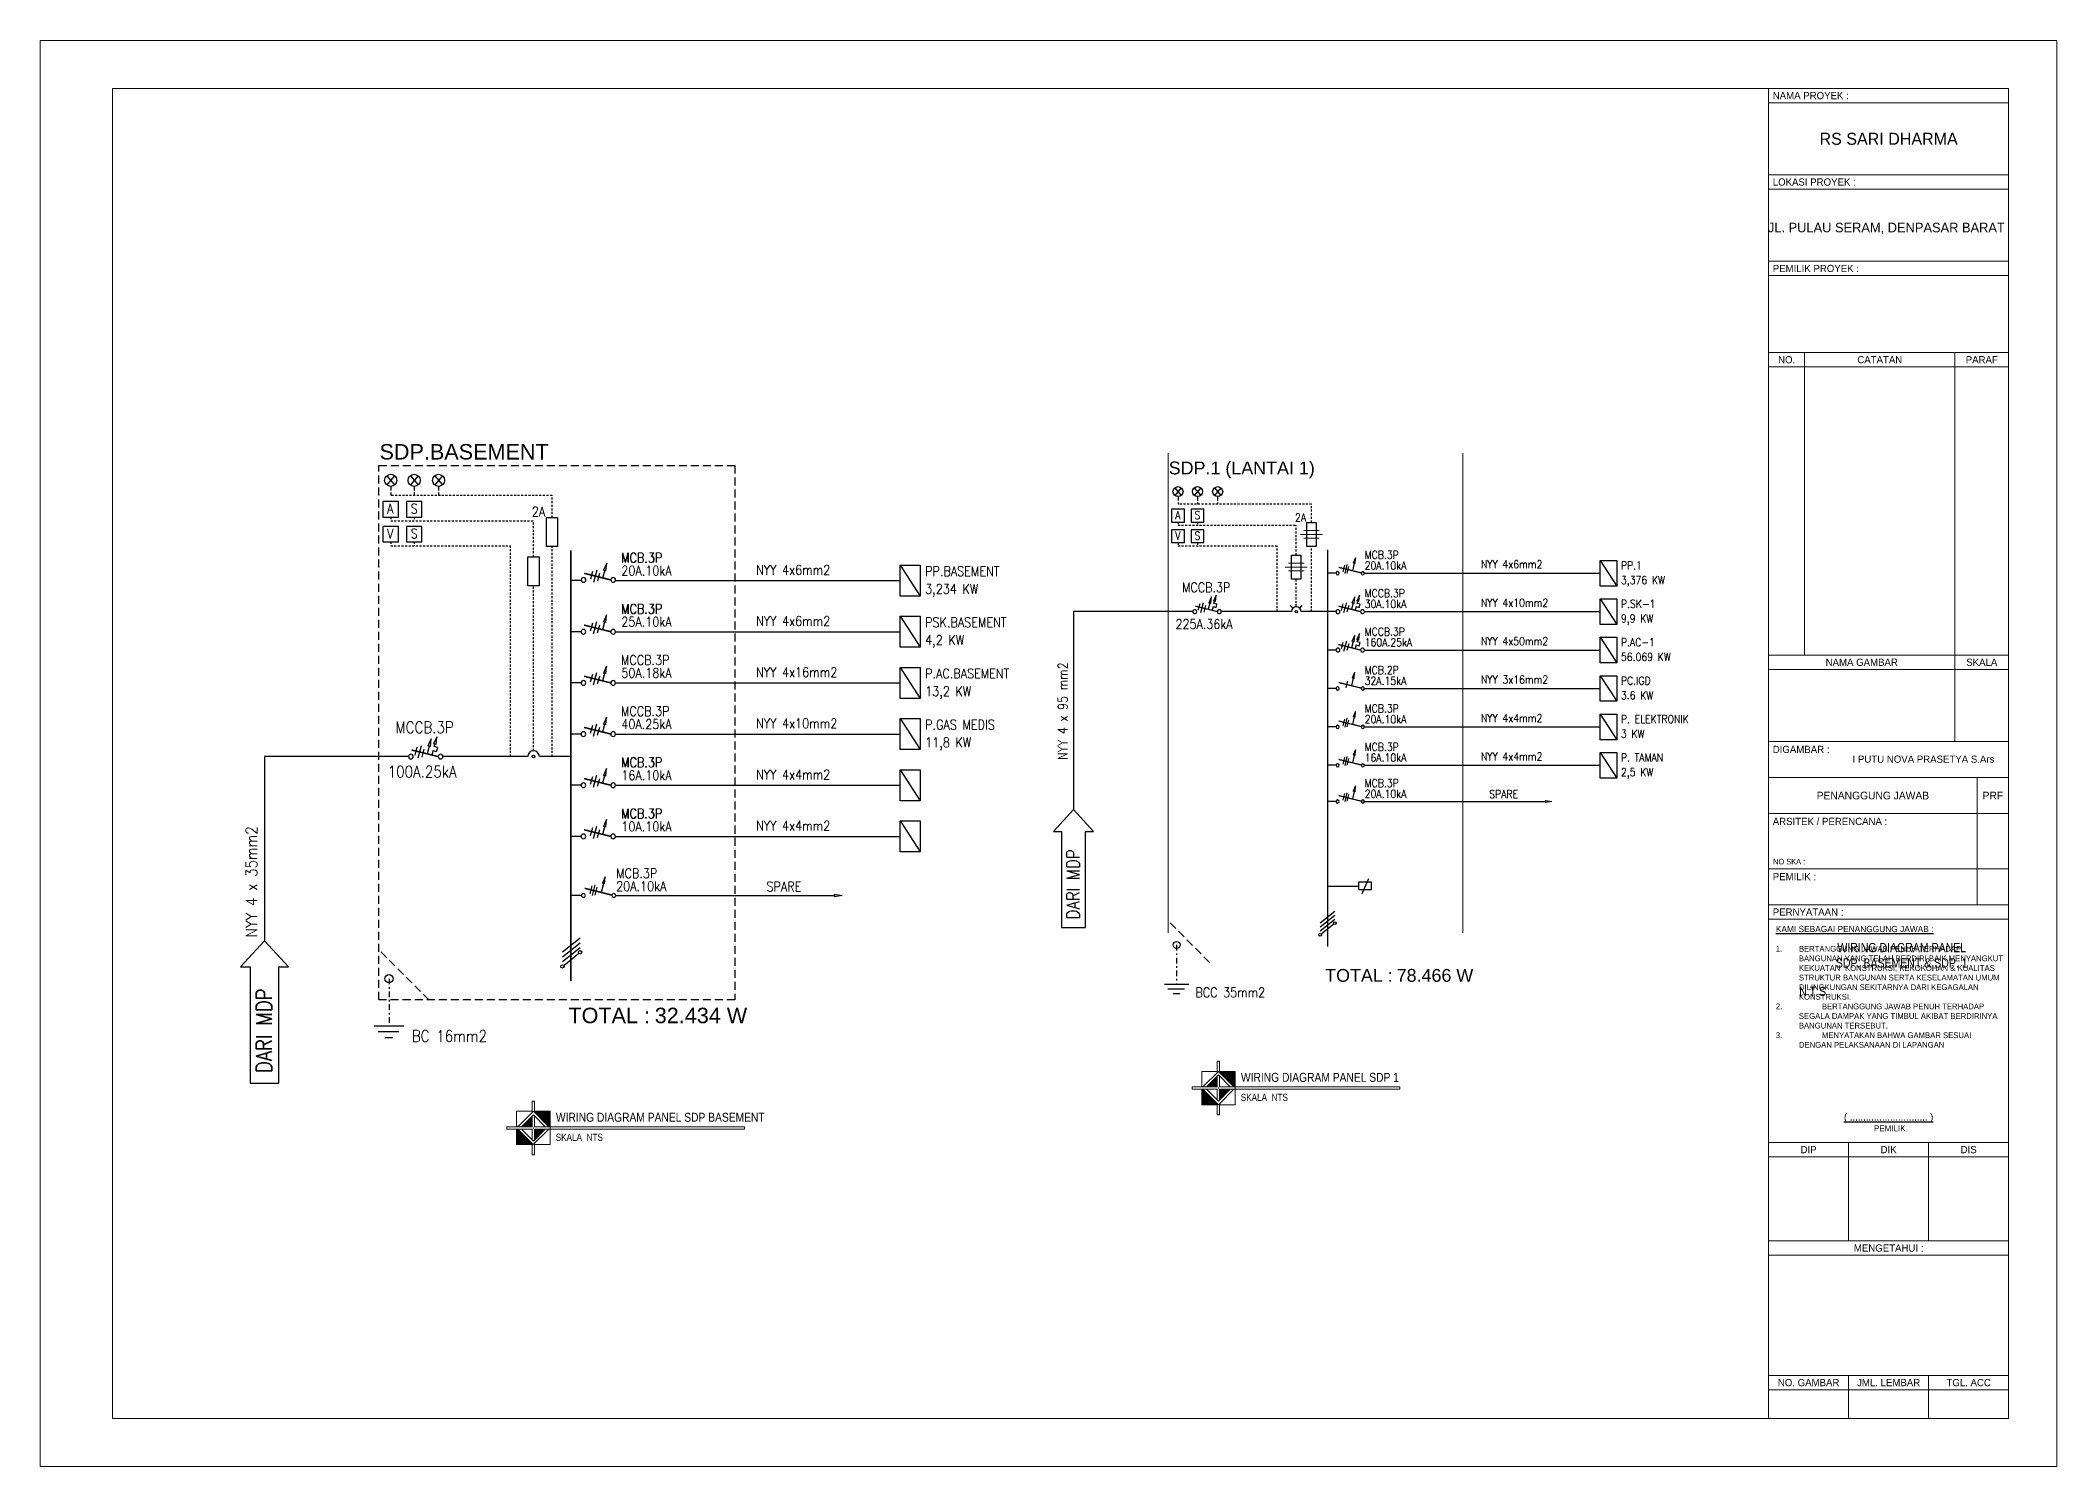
# Model space of a CAD drawing. Header units: inches. Extents: x 31310 to 32350, y 3900 to 5049.
# Drawn here: x 31432 to 31558, y 4256.7 to 4345.8 of the extents above; entities that cross this region are included whole.
import ezdxf
from ezdxf.enums import TextEntityAlignment as Align

# ---------------------------------------------------------------- set-up
doc = ezdxf.new("R2010")
doc.units = ezdxf.units.IN
doc.header["$MEASUREMENT"] = 0
doc.linetypes.add('DASHDOT', pattern=[1, 0.5, -0.25, 0, -0.25])
doc.linetypes.add('HIDDEN', pattern=[0.375, 0.25, -0.125])
for name, color, linetype in [('-EL_KB', 7, 'Continuous'), ('-KOP', 7, 'Continuous'), ('-LINE', 1, 'Continuous'), ('-TXT', 7, 'Continuous'), ('LL', 6, 'Continuous'), ('PP', 5, 'DASHDOT'), ('TEXTKOP', 7, 'Continuous'), ('WIRING', 4, 'Continuous')]:
    doc.layers.add(name, color=color, linetype=linetype)
doc.layers.add('-LAMP', color=7, linetype='Continuous', lineweight=18, true_color=0xff0a0a)
for name, color, linetype, lineweight in [('A-FURN-EQPM', 177, 'Continuous', 0), ('US 0 Elevation', 9, 'Continuous', 5), ('US 0 Sanitair', 9, 'Continuous', 0), ('US I. Text', 51, 'Continuous', 5), ('US-Elevation', 9, 'Continuous', 5), ('US-Text', 42, 'Continuous', 5)]:
    doc.layers.add(name, color=color, linetype=linetype, lineweight=lineweight)
doc.styles.add('1 100', font='GOTHIC.TTF')
doc.styles.add('1 200', font='GOTHIC.TTF', dxfattribs={"height": 300})
doc.styles.add('ARIAL', font='arial.ttf')
doc.styles.add('Arial Narrow', font='ARIALN.TTF')
doc.styles.add('patok', font='romans.shx', dxfattribs={"height": 3, "bigfont": 'bigfont.shx'})
doc.styles.add('TXT', font='romans.shx', dxfattribs={"width": 0.85, "height": 0.25})

# ---------------------------------------------------------------- blocks, each defined once
blk = doc.blocks.new('_ClosedBlank')
at = {"color": 0, "linetype": 'ByBlock', "lineweight": -2}
for p, q in [((-1, 0.1666666666666667), (0, 0)), ((-1, 0.1666666666666667), (-1, -0.1666666666666667)), ((0, 0), (-1, -0.1666666666666667))]:
    blk.add_line(p, q, dxfattribs=at)
blk = doc.blocks.new('-MCCB')
at = {"layer": 'WIRING', "color": 7}
for p, q in [((0.1356092005717642, 0.2325237684173089), (0.2287180560575166, 0.2581688094919627)), ((0.1627621788052807, 0.1339400804834554), (0.1356092005717642, 0.2325237684173374)), ((0.2558710342910899, 0.1595851215581945), (0.1627621788052807, 0.1339400804834554)), ((0.2287180560575734, 0.2581688094919627), (0.2112009480869688, 0.3217677668818908)), ((0.4901779306578646, 0.1903890111021553), (0.5461011873437087, -0.01265025913687623)), ((0.5634672426764382, 0.2784389369682572), (0.6512890203445636, -0.04041355313285067)), ((0.6715040857058057, 0.2403318083781869), (0.7274273423917066, 0.03729253813918376))]:
    blk.add_line(p, q, dxfattribs=at)
at = {"layer": 'WIRING', "const_width": 0.04}
blk.add_lwpolyline([(0.1209590534339782, -5.863441288056492e-08), (0.8127083604530867, 0.1730250195059284)], dxfattribs=at)
at = {"layer": 'WIRING', "color": 7}
for points in [[(0.2558710342910899, 0.1595851215581945), (0.2877988066064177, 0.04366569956025046)], [(0.3573163646873354, 0.2655668508658948), (0.4101051379276441, 0.07390787693046263)]]:
    blk.add_lwpolyline(points, dxfattribs=at)
at = {"layer": 'WIRING'}
for centre in [(0.06047952671701751, 0), (0.8279774787403085, 0)]:
    blk.add_circle(centre, 0.06047952671698908, dxfattribs=at)
at = {"layer": 'WIRING', "color": 7, "xscale": 0.1999999999999972, "yscale": 0.1999999999999972, "zscale": 0.1999999999999972, "rotation": 105.3991931955513}
for p in [(0.1580924397563308, 0.5145875955896599), (0.3042078563566974, 0.458386679573664)]:
    blk.add_blockref('_ClosedBlank', p, dxfattribs=at)
blk = doc.blocks.new('-mcb3p')
at = {"layer": '-LINE', "color": 7}
for p, q in [((0.4854291754968756, 0.0065036140720665), (0.4339398942654072, 0.2146165669544615)), ((0.556443396463088, -0.0037511651282216), (0.4873613513511473, 0.2754694426477613)), ((0.614483678495553, 0.0384330231119989), (0.5629943972640277, 0.2465459759943798))]:
    blk.add_line(p, q, dxfattribs=at)
at = {"layer": '-LINE', "color": 2, "const_width": 0.04}
blk.add_lwpolyline([(0.0489844262070633, 0.0101212605854286), (0.7551118374052522, 0.1848244319012551)], dxfattribs=at)
at = {"layer": '-LINE', "color": 7}
blk.add_lwpolyline([(0.2691838837449367, 0.310379343387396), (0.3264845244974168, 0.0787776339862632)], dxfattribs=at)
at = {"layer": '-LINE', "color": 2}
for centre in [(0, 0), (0.7870275468719683, 0)]:
    blk.add_circle(centre, 0.0500191356050195, dxfattribs=at)
at = {"layer": '-LINE', "color": 7, "xscale": 0.1800000000000017, "yscale": 0.1800000000000017, "zscale": 0.1800000000000017, "rotation": 103.8965061037899}
blk.add_blockref('_ClosedBlank', (0.2259534911505128, 0.4851109465853654), dxfattribs=at)
blk = doc.blocks.new('-MCB3PH')
at = {"layer": 'WIRING', "color": 7}
for p, q in [((0.4136284891234823, 0.1696572050789484), (0.4695517458093263, -0.03338206516008313)), ((0.4869178011420559, 0.2577071309450503), (0.5747395788101812, -0.06114535915605757)), ((0.5949546441714233, 0.21960000235498), (0.6508779008573242, 0.01656073211597686))]:
    blk.add_line(p, q, dxfattribs=at)
at = {"layer": 'WIRING', "const_width": 0.04}
blk.add_lwpolyline([(0.1209590534339782, -5.863441288056492e-08), (0.8127083604530867, 0.1730250195059284)], dxfattribs=at)
at = {"layer": 'WIRING', "color": 7}
blk.add_lwpolyline([(0.280766923152953, 0.2448350448426879), (0.3335556963932618, 0.05317607090725573)], dxfattribs=at)
at = {"layer": 'WIRING'}
for centre in [(0.06047952671701751, 0), (0.8279774787403085, 0)]:
    blk.add_circle(centre, 0.06047952671698908, dxfattribs=at)
at = {"layer": 'WIRING', "color": 7, "xscale": 0.1999999999999972, "yscale": 0.1999999999999972, "zscale": 0.1999999999999972, "rotation": 105.3991931955513}
blk.add_blockref('_ClosedBlank', (0.2276584148223151, 0.4376548735504571), dxfattribs=at)
blk = doc.blocks.new('LEGENDA KOP')
at = {"layer": 'US I. Text', "lineweight": 13}
h = blk.add_hatch(color=256, dxfattribs=at)
h.paths.add_polyline_path([(-957.2609087559225, -871.1780649382335), (-957.2608851400357, -870.9049386085165), (-957.5340350856279, -871.1780413223468)])
h.paths.add_polyline_path([(-956.9229880293907, -871.2428941568144), (-957.1961143590987, -871.2428705409276), (-957.1961379749855, -871.5159968706163)])
for points in [[(-957.1960744150588, -870.7809031730734), (-957.196077216527, -870.8133031729533), (-956.8313413879573, -871.1781020808053), (-956.7989413880764, -871.1781048822735), (-956.7989070469729, -870.780937514177)], [(-957.6256817270646, -871.2428333983559), (-957.6580817269422, -871.2428305968876), (-957.6581160680457, -871.6399979649558), (-957.2609486999625, -871.6400323060594), (-957.2609458984942, -871.6076323061797)]]:
    blk.add_hatch(color=256, dxfattribs=at).paths.add_polyline_path(points)
for p, q in [((-957.2608772162871, -870.813297570017), (-957.2608516943094, -870.5181266038555)), ((-957.1960516945493, -870.5181322067918), (-957.2608516943094, -870.5181266038555)), ((-957.196077216527, -870.8133031729533), (-957.1960516945493, -870.5181322067918)), ((-957.6580761240058, -871.1780305971299), (-957.6580417829023, -870.7808632290335)), ((-957.260874414819, -870.7808975701371), (-957.6580417829023, -870.7808632290335)), ((-957.2609087559222, -871.1780649382335), (-957.2608851400357, -870.9049386085165)), ((-957.1961087561622, -871.1780705411697), (-957.1960851402756, -870.9049442114529)), ((-957.1960744150588, -870.7809031730734), (-956.7989070469729, -870.780937514177)), ((-956.7989413880764, -871.1781048822735), (-956.7989070469729, -870.780937514177)), ((-957.907451947765, -871.1780090348324), (-957.9074575507013, -871.2428090345901)), ((-957.9074575507013, -871.2428090345901), (-957.2609143588588, -871.2428649379913)), ((-957.907451947765, -871.1780090348324), (-957.2609087559225, -871.1780649382335)), ((-957.6580817269422, -871.2428305968876), (-957.6581160680457, -871.6399979649558)), ((-957.2609379747456, -871.51599126768), (-957.2609143588587, -871.2428649379913)), ((-957.1961379749855, -871.5159968706163), (-957.1961143590986, -871.2428705409279)), ((-957.1961143590988, -871.2428705409277), (-956.798944190467, -871.2429048822736)), ((-957.1961087561621, -871.1780705411699), (-956.7989385866082, -871.1780942154581)), ((-956.7989469910128, -871.2429048820312), (-956.7989813321163, -871.6400722500994)), ((-957.2609486999625, -871.6400323060594), (-957.6581160680457, -871.6399979649558)), ((-957.260971420472, -871.9028032723704), (-957.2609458984942, -871.6076323061797)), ((-957.1961714207118, -871.9028088753067), (-957.260971420472, -871.9028032723704)), ((-957.1961714207118, -871.9028088753067), (-957.1961458987341, -871.607637909116)), ((-957.1961487002022, -871.6400379089957), (-956.7989813321163, -871.6400722500994))]:
    blk.add_line(p, q, dxfattribs=at)
for points in [[(-957.6256761241282, -871.1780333985981), (-957.2284744149364, -870.7809003716053), (-956.8313413879573, -871.1781020808053)], [(-957.5340350856311, -871.1780413223468), (-957.228482338685, -870.8725414101054), (-956.9229824264569, -871.1780941570566)], [(-956.8313469908937, -871.242902080563), (-957.22854870008, -871.6400351075276), (-957.6256817270646, -871.2428333983559)], [(-956.9229880293933, -871.2428941568144), (-957.2285407763313, -871.5483940690275), (-957.5340406885675, -871.2428413221045)]]:
    blk.add_lwpolyline(points, dxfattribs=at)
at = {"layer": 'US I. Text'}
blk.add_point((-957.2285115575094, -871.2104677395664), dxfattribs=at)
blk = doc.blocks.new('fdgfdf')
at = {"layer": 'US 0 Elevation', "xscale": 1.307726022502848, "yscale": 1.307726022502848, "zscale": 1.307726022502848}
blk.add_blockref('LEGENDA KOP', (3728.322080173809, 1692.012611590371), dxfattribs=at)
blk = doc.blocks.new('-mcb1p')
at = {"layer": '-LINE', "color": 7}
blk.add_line((0.5162928640602118, 0.01413960749903254), (0.4648035828287433, 0.2222525603814276), dxfattribs=at)
at = {"layer": '-LINE', "color": 2, "const_width": 0.04}
blk.add_lwpolyline([(0.04898442620706334, 0.01012126058542862), (0.7551118374052521, 0.1848244319012551)], dxfattribs=at)
at = {"layer": '-LINE', "color": 7}
blk.add_lwpolyline([(0.3000475723082729, 0.3180153368143621), (0.357348213060753, 0.08641362741322922)], dxfattribs=at)
at = {"layer": '-LINE', "color": 2}
for centre in [(0, 0), (0.7870275468719683, 0)]:
    blk.add_circle(centre, 0.05001913560501947, dxfattribs=at)
at = {"layer": '-LINE', "color": 7, "xscale": 0.1800000000000017, "yscale": 0.1800000000000017, "zscale": 0.1800000000000017, "rotation": 103.89650610379}
blk.add_blockref('_ClosedBlank', (0.256817179713849, 0.4927469400123314), dxfattribs=at)
blk = doc.blocks.new('erthrhhrthre')
for p, q in [((-229.5045153649271, 130.0427290878982), (-229.5045153649271, 40.9427290878985)), ((-103.5045153649271, 130.0427290880158), (-229.5045153649271, 130.0427290878982)), ((-103.5045153649271, 40.94272908721084), (-103.5045153649271, 130.0427290880158)), ((-121.5045153614346, 121.6427290893304), (-106.5045153649271, 121.6427290893304)), ((-121.5045153614346, 116.2427290896042), (-106.5045153649271, 116.2427290896042)), ((-121.5045153614346, 110.542729089878), (-106.5045153649271, 110.542729089878)), ((-121.5045153614346, 91.64163867518317), (-106.5045153649271, 91.64163867518317)), ((-121.5045153614346, 86.24163867545698), (-106.5045153649271, 86.24163867545698)), ((-121.5045153614346, 83.99163867597946), (-106.5045153649271, 83.99163867597946)), ((-121.5045153614346, 76.04163867755246), (-106.5045153649271, 76.04163867755246)), ((-121.5045153614346, 61.20042072786995), (-106.5045153649271, 61.20042072786995)), ((-121.5045153614346, 55.05042072919116), (-106.5045153649271, 55.05042072919116)), ((-121.5045153614346, 46.64272908801725), (-106.5045153649271, 46.64272908801725)), ((-229.5045153649271, 40.9427290878985), (-103.5045153649271, 40.94272908721084))]:
    blk.add_line(p, q)
at = {"color": 5}
for p, q in [((-225.0045153649271, 127.0427290882907), (-225.0045153649271, 43.9427290882907)), ((-106.5045153649271, 127.0427290890646), (-225.0045153649271, 127.0427290882907)), ((-121.5045153614346, 43.9427290882907), (-121.5045153614346, 127.0427290889808)), ((-106.5045153649271, 43.9427290882907), (-106.5045153649271, 127.0427290890646)), ((-225.0045153649271, 43.9427290882907), (-106.5045153649271, 43.9427290882907))]:
    blk.add_line(p, q, dxfattribs=at)
at = {"ltscale": 8}
for p, q in [((-121.5045153614346, 126.1427290893304), (-106.5045153649271, 126.1427290893304)), ((-121.5045153614346, 120.7427290896042), (-106.5045153649271, 120.7427290896042)), ((-121.5045153614346, 115.342729089878), (-106.5045153649271, 115.342729089878)), ((-121.5045153614346, 109.6427290901515), (-106.5045153649271, 109.6427290901515)), ((-119.2545153619599, 91.64163867518317), (-119.2545153619599, 110.542729089878)), ((-109.8633983836198, 86.24163867545698), (-109.8633983836198, 110.542729089878)), ((-121.5045153614346, 90.74163867545698), (-106.5045153649271, 90.74163867545698)), ((-108.4729118032146, 83.99163867597946), (-108.4729118032146, 76.04163867755246)), ((-121.5045153614346, 81.74163867650506), (-106.5045153649271, 81.74163867650506)), ((-121.5045153614346, 78.29163867702718), (-106.5045153649271, 78.29163867702718)), ((-121.5045153614346, 75.14163867782626), (-106.5045153649271, 75.14163867782626)), ((-116.5045153625988, 61.20042072786995), (-116.5045153625988, 55.05042072919116)), ((-111.5045153637629, 61.20042072786995), (-111.5045153637629, 55.05042072919116)), ((-121.5045153614346, 60.30042072814098), (-106.5045153649271, 60.30042072814098)), ((-121.5045153614346, 54.15042072946497), (-106.5045153649271, 54.15042072946497)), ((-121.5045153614346, 45.7427290882907), (-106.5045153649271, 45.7427290882907))]:
    blk.add_line(p, q, dxfattribs=at)
at = {"ltscale": 5}
for p, q in [((-116.5045153625988, 43.9427290882907), (-116.5045153625988, 46.64272908801725)), ((-111.5045153637629, 43.9427290882907), (-111.5045153637629, 46.64272908801725))]:
    blk.add_line(p, q, dxfattribs=at)
at = {"layer": 'A-FURN-EQPM', "color": 0, "linetype": 'ByBlock', "lineweight": -2, "ltscale": 0.25}
blk.add_lwpolyline([(-229.5045153649271, 40.94272908721084), (-103.5045153649271, 40.94272908721084), (-103.5045153649271, 130.0427290872108), (-229.5045153649271, 130.0427290872108)], close=True, dxfattribs=at)
at = {"layer": 'TEXTKOP', "style": '1 100'}
for s, height, p in [('NAMA PROYEK :', 0.45, (-121.2465096561468, 126.5927290891568)), ('LOKASI PROYEK :', 0.45, (-121.2465096561468, 121.1927290894673)), ('PEMILIK PROYEK :', 0.45, (-121.2465096561468, 115.7927290897411)), ('DIGAMBAR :', 0.45, (-121.2465096561468, 85.74975166173476)), ('I PUTU NOVA PRASETYA S.Ars', 0.45, (-116.2578214303244, 85.14038388329651)), ('ARSITEK / PERENCANA :', 0.45, (-121.2465096561468, 81.2497516627825)), ('NO SKA :', 0.3461538461538461, (-121.225237962894, 78.73860255464132)), ('PEMILIK :', 0.45, (-121.2465096561468, 77.79975166330533)), ('PERNYATAAN :', 0.45, (-121.2465096561468, 75.59163867768936))]:
    blk.add_text(s, height=height, dxfattribs=at).set_placement(p, align=Align.MIDDLE_LEFT)
at = {"layer": 'TEXTKOP', "style": '1 100', "oblique": 1.6658674e-09}
for s, height, p in [('RS SARI DHARMA', 0.7499999999999999, (-114.0045153631777, 123.8927290893304)), ('JL. PULAU SERAM, DENPASAR BARAT ', 0.6, (-114.037341702639, 118.3489678990417))]:
    blk.add_text(s, height=height, rotation=359.9914844635406, dxfattribs=at).set_placement(p, align=Align.MIDDLE_CENTER)
at = {"layer": 'TEXTKOP', "style": '1 100'}
for s, height, p in [('NO.', 0.45, (-120.379515361697, 110.0927290900149)), ('CATATAN', 0.45, (-114.5589568727896, 110.0927290900149)), ('PARAF', 0.45, (-108.1839568742762, 110.0927290900149)), ('NAMA GAMBAR', 0.45, (-115.6839568725272, 91.19163867532006)), ('SKALA', 0.45, (-108.1839568742762, 91.19163867532006)), ('PENANGGUNG JAWAB', 0.48, (-114.9887135823246, 82.86663867624208)), ('PRF', 0.48, (-107.4887135840736, 82.86663867624208)), ('MENGETAHUI :', 0.45, (-114.0045153631836, 54.60042072932805)), ('NO. GAMBAR', 0.45, (-119.0045153620194, 46.19272908815415)), ('JML. LEMBAR', 0.45, (-114.0045153631836, 46.19272908815415)), ('TGL. ACC', 0.45, (-109.0045153643478, 46.19272908815415))]:
    blk.add_text(s, height=height, dxfattribs=at).set_placement(p, align=Align.MIDDLE_CENTER)
for s, p in [('DIP', (-119.0045153620194, 60.75042072800406)), ('DIK', (-114.0045153631836, 60.75042072800406)), ('DIS', (-109.0045153643478, 60.75042072800406))]:
    blk.add_text(s, height=0.45, dxfattribs=at).set_placement(p, align=Align.MIDDLE)
at = {"layer": 'TEXTKOP', "ltscale": 5, "style": '1 200'}
for s, insert, char_height, width, attachment_point in [('{\\H1.083x;\\LKAMI SEBAGAI PENANGGUNG JAWAB :\\P\\H0.9234x;\\P\\pxt4;}1. ^IBERTANGGUNG JAWAB PENUH TERHADAP  ^I^IBANGUNAN YANG TELAH BERDIRI BAIK MENYANGKUT ^IKEKUATAN ^IKONSTRUKSI, KEKOKOHAN & KUALITAS ^ISTRUKTUR BANGUNAN SERTA KESELAMATAN UMUM ^IDILINGKUNGAN SEKITARNYA DARI KEGAGALAN ^IKONSTRUKSI.\\P\\pi-4,l4,t8;2.^IBERTANGGUNG JAWAB PENUH TERHADAP SEGALA DAMPAK YANG TIMBUL AKIBAT BERDIRINYA BANGUNAN TERSEBUT.\\P3.^IMENYATAKAN BAHWA GAMBAR SESUAI DENGAN PELAKSANAAN DI LAPANGAN', (-121.0545153615408, 74.72491535187186), 0.36, 14.23509566162084, 1), ('{\\L( ............................. )\\P\\H0.8333x;\\l PEMILIK}', (-114.0045153631777, 63.01325457758223), 0.45, 14.99999999650754, 2)]:
    blk.add_mtext(s, dxfattribs=dict(at, insert=insert, char_height=char_height, width=width, attachment_point=attachment_point))

msp = doc.modelspace()

# ---------------------------------------------------------------- linework, layer by layer
at = {"layer": '-EL_KB'}
for p, q in [((31512.43644284604, 4292.933436222786), (31514.37931270094, 4292.933436222786)), ((31514.99165835472, 4293.384998296431), (31514.57165835479, 4292.464998296433))]:
    msp.add_line(p, q, dxfattribs=at)
at = {"layer": '-EL_KB', "elevation": -2.65251248521281e-10}
msp.add_lwpolyline([(31515.19068887139, 4292.730477490835), (31515.19072058245, 4293.179808641666), (31514.3788856549, 4293.179808641666), (31514.37885394383, 4292.730477490835)], close=True, dxfattribs=at)
at = {"layer": '-LAMP', "color": 7}
for p, q in [((31510.7542973819, 4314.90562812409), (31512.12729275941, 4314.905628124148)), ((31510.96024668885, 4315.144413950715), (31511.92134345312, 4315.144413950653)), ((31510.96024668885, 4314.666842297585), (31511.92134345312, 4314.666842297645)), ((31510.00511795019, 4313.10849338928), (31510.96621471455, 4313.108493389222)), ((31509.79916864324, 4312.869707562655), (31511.17216402076, 4312.869707562717)), ((31510.00511795019, 4312.630921736212), (31510.96621471455, 4312.63092173627))]:
    msp.add_line(p, q, dxfattribs=at)
at = {"layer": '-LINE', "color": 8}
for p, q in [((31453.65179123558, 4318.575205560801), (31454.13969386458, 4317.995749388394)), ((31454.13969386458, 4318.575205560801), (31453.65179123558, 4317.995749388394)), ((31455.61006933223, 4318.575205560801), (31455.12216670323, 4317.995749388394)), ((31455.12216670323, 4318.575205560801), (31455.61006933223, 4317.995749388394)), ((31456.64314724212, 4318.575205560801), (31457.13104987085, 4317.995749388394)), ((31457.13104987085, 4318.575205560801), (31456.64314724212, 4317.995749388394)), ((31502.89136373278, 4317.820497233064), (31503.29542388104, 4317.340616344962)), ((31503.29542388104, 4317.820497233064), (31502.89136373278, 4317.340616344962)), ((31504.51312613178, 4317.820497233064), (31504.10906598352, 4317.340616344962)), ((31504.10906598352, 4317.820497233064), (31504.51312613178, 4317.340616344962)), ((31505.36867719579, 4317.820497233064), (31505.77273734405, 4317.340616344962)), ((31505.77273734405, 4317.820497233064), (31505.36867719579, 4317.340616344962))]:
    msp.add_line(p, q, dxfattribs=at)
at = {"layer": '-LINE', "color": 7, "linetype": 'HIDDEN'}
for p, q in [((31453.89574254999, 4317.906723454593), (31453.89574254999, 4317.34538911068)), ((31455.36611801782, 4317.906723454593), (31455.36611801782, 4317.34538911068)), ((31456.88709855644, 4317.906723454593), (31456.88709855644, 4317.34538911068)), ((31503.09339380691, 4317.266888863536), (31503.09339380691, 4316.802015700909)), ((31504.31109605765, 4317.266888863536), (31504.31109605765, 4316.802015700909)), ((31505.57070726992, 4317.266888863536), (31505.57070726992, 4316.802015700909))]:
    msp.add_line(p, q, dxfattribs=at)
at = {"layer": '-LINE', "color": 7, "linetype": 'HIDDEN', "ltscale": 0.5}
for p, q in [((31463.9752295761, 4317.34538911068), (31453.89574254999, 4317.34538911068)), ((31463.9752295761, 4315.961483461078), (31463.97522957591, 4317.345389110622)), ((31511.44079507084, 4316.802015700909), (31503.09339380691, 4316.802015700909)), ((31511.44079507084, 4315.655924065561), (31511.44079507066, 4316.802015700847)), ((31453.89574254999, 4315.989784634527), (31453.89574254999, 4315.75251364195)), ((31453.89574254999, 4315.75251364195), (31462.82191162422, 4315.752513641892)), ((31455.36611801782, 4315.989784634527), (31455.36611801782, 4315.75251364195)), ((31462.82191162422, 4313.503109383104), (31462.82191162422, 4315.752513641892)), ((31503.09339380691, 4315.679361890347), (31503.09339380691, 4315.48286417398)), ((31504.31109605765, 4315.679361890347), (31504.31109605765, 4315.48286417398)), ((31453.89574254999, 4314.435663697599), (31453.89574254999, 4314.198392705021)), ((31455.36611801782, 4314.435663697599), (31455.36611801782, 4314.198392705021)), ((31503.09339380691, 4315.48286417398), (31510.48566633219, 4315.482864173922)), ((31503.09339380691, 4314.39230521384), (31503.09339380691, 4314.195807497414)), ((31504.31109605765, 4314.39230521384), (31504.31109605765, 4314.195807497414)), ((31510.48566633219, 4313.620003504187), (31510.48566633219, 4315.482864173922)), ((31453.89574254999, 4314.198392705021), (31461.38434434641, 4314.198392705021)), ((31461.38434434641, 4301.028958035407), (31461.38434434641, 4314.198392704959)), ((31463.97522957694, 4301.028958035526), (31463.9752295761, 4314.149518762584)), ((31503.09339380691, 4314.195807497414), (31509.29513442514, 4314.195807497414)), ((31509.29513442514, 4310.08349106017), (31509.29513442514, 4314.195807497352)), ((31511.44079507112, 4310.08349106017), (31511.44079507084, 4314.155332182796)), ((31510.48566633246, 4310.382191084775), (31510.48566633246, 4312.119411621363)), ((31462.82191162459, 4301.389638315197), (31462.82191162459, 4311.69114468473))]:
    msp.add_line(p, q, dxfattribs=at)
at = {"layer": '-LINE'}
for p, q in [((31465.79391356894, 4312.022108923584), (31465.15295528408, 4312.022108923586)), ((31467.93953723699, 4312.022108923587), (31485.73316777438, 4312.022108923587)), ((31512.96725716039, 4312.483491060111), (31512.43644284585, 4312.483491060111)), ((31514.74417117142, 4312.483491060111), (31529.48009708233, 4312.483491060111)), ((31510.48566633246, 4310.382191084775), (31510.48566633274, 4310.542982709738)), ((31504.01898584289, 4310.083491060228), (31496.56307756545, 4310.08349106017)), ((31496.56307756545, 4310.083491060286), (31496.56307756564, 4297.713200059743)), ((31510.18696630791, 4310.083491060048), (31505.79589985393, 4310.083491060228)), ((31510.27445351954, 4310.294703873309), (31510.11065713119, 4310.458500261873)), ((31510.69687914465, 4310.294703873667), (31510.86067553281, 4310.458500262532)), ((31512.43644284585, 4310.08349106017), (31510.78436635712, 4310.08349106017)), ((31512.9672571602, 4310.08349106017), (31512.43644284557, 4310.08349106017)), ((31514.74417117114, 4310.083491060232), (31529.48009708214, 4310.083491060232)), ((31465.79391356917, 4308.82612263504), (31465.1529552844, 4308.82612263504)), ((31467.93953723726, 4308.82612263504), (31472.73434465784, 4308.82612263504)), ((31512.9672571602, 4307.683491060289), (31512.43644284557, 4307.683491060289)), ((31514.74417117096, 4307.683491060343), (31529.48009708187, 4307.683491060289)), ((31465.79391356917, 4305.630136346492), (31465.1529552844, 4305.630136346494)), ((31467.93953723727, 4305.630136346492), (31472.73434465785, 4305.630136346475)), ((31512.9672571602, 4305.283491060407), (31512.43644284557, 4305.283491060407)), ((31514.74417116964, 4305.283491060461), (31529.48009708276, 4305.283491060409)), ((31465.79391356917, 4302.434150057944), (31465.1529552844, 4302.434150057947)), ((31467.93953723727, 4302.434150057944), (31472.73434465785, 4302.434150057927)), ((31512.96725716021, 4302.883491060466), (31512.43644284557, 4302.883491060467)), ((31514.74417117115, 4302.883491060526), (31529.48009708214, 4302.883491060475)), ((31455.01339493343, 4301.028958035584), (31446.01038568835, 4301.028958035526)), ((31446.01038568835, 4301.028958035526), (31446.01038568854, 4289.528801924762)), ((31462.46123134499, 4301.028958035346), (31457.15901860181, 4301.028958035584)), ((31465.17747426448, 4301.028958035526), (31463.18259190429, 4301.028958035526)), ((31512.96725716022, 4300.483491060524), (31512.43644284559, 4300.483491060524)), ((31514.74417117116, 4300.483491060586), (31529.48009708216, 4300.483491060586)), ((31465.79391356917, 4299.238163769396), (31465.1529552844, 4299.238163769398)), ((31467.93953723727, 4299.238163769397), (31472.73434465785, 4299.23816376938)), ((31512.96725716039, 4298.223485049954), (31512.43644284585, 4298.223485049954)), ((31514.74416350431, 4298.223485049773), (31526.062804748, 4298.223485049773)), ((31465.79391356917, 4296.042763186785), (31465.1529552844, 4296.042763186785)), ((31467.93953723726, 4296.042763186785), (31472.73434465784, 4296.042763186785)), ((31465.81843254925, 4292.353331975534), (31465.17747426448, 4292.353331975534)), ((31467.96404695982, 4292.353331975353), (31481.63130626134, 4292.353331975353))]:
    msp.add_line(p, q, dxfattribs=at)
at = {"layer": '-LINE', "color": 7, "linetype": 'HIDDEN', "ltscale": 2}
for p, q in [((31505.06564887425, 4288.166058835202), (31502.4765298819, 4290.763223901264)), ((31456.27724054378, 4285.831013088342), (31453.1508793606, 4288.967089905675))]:
    msp.add_line(p, q, dxfattribs=at)
at = {"layer": '-LINE', "color": 7}
for p, q in [((31511.97868375012, 4290.644612051958), (31512.89420194149, 4291.374481734209)), ((31511.97868375012, 4290.395864461892), (31512.89420194149, 4291.125734144203)), ((31511.97868375012, 4290.147116871944), (31512.89420194149, 4290.876986554318)), ((31512.04589589814, 4289.951952170544), (31512.82698979357, 4290.574656075827)), ((31464.62473015632, 4288.823866097566), (31465.73021837246, 4289.705183738944)), ((31464.62473015632, 4288.523503382621), (31465.73021837246, 4289.404821023998)), ((31464.62473015632, 4288.223140667735), (31465.73021837246, 4289.10445830917)), ((31464.70588882515, 4287.987479290779), (31465.64905970381, 4288.73939425647)), ((31502.23996202869, 4286.819819876724), (31503.77076512601, 4286.819819876724)), ((31502.45201959086, 4286.525535244755), (31503.50744837781, 4286.525535244755)), ((31502.78700351424, 4286.222913717977), (31503.19999724867, 4286.222913717977)), ((31452.86522367779, 4284.205429546055), (31454.71366841771, 4284.205429546055)), ((31453.12128318395, 4283.850080852924), (31454.39571344448, 4283.850080852924)), ((31453.52577627158, 4283.484665359254), (31454.024466206, 4283.484665359254))]:
    msp.add_line(p, q, dxfattribs=at)
at = {"layer": '-LINE', "color": 7, "linetype": 'DASHDOT', "ltscale": 0.7}
for p, q in [((31503.00536357712, 4289.260768514745), (31503.0053635774, 4286.819819876724)), ((31453.78944604756, 4287.152875026401), (31453.78944604793, 4284.205429546055))]:
    msp.add_line(p, q, dxfattribs=at)
at = {"layer": '-LINE', "color": 7, "linetype": 'HIDDEN', "ltscale": 2, "elevation": -5.299796157487435e-10}
msp.add_lwpolyline([(31453.15087936032, 4319.213727473256), (31475.39231555365, 4319.213727473198), (31475.39231555353, 4285.831013088284), (31453.1508793606, 4285.831013088342)], close=True, dxfattribs=at)
at = {"layer": '-LINE'}
for points, elevation in [([(31453.41274255017, 4315.989784634527), (31454.3787425499, 4315.989784634527), (31454.3787425499, 4316.955784634527), (31453.41274255017, 4316.955784634527)], -5.299796157487435e-10), ([(31454.88311801782, 4315.989784634527), (31455.84911801765, 4315.989784634527), (31455.84911801765, 4316.955784634527), (31454.88311801782, 4316.955784634527)], -5.299796157487435e-10), ([(31463.622602493, 4315.961483461078), (31464.32785665966, 4315.961483461078), (31464.32785665966, 4314.149518762584), (31463.622602493, 4314.149518762584)], -5.299796157487435e-10), ([(31502.69339380691, 4315.679361890347), (31503.4933938069, 4315.679361890347), (31503.4933938069, 4316.479361890406), (31502.69339380691, 4316.479361890406)], -2.65251248521281e-10), ([(31503.91109605765, 4315.679361890347), (31504.71109605765, 4315.679361890347), (31504.71109605765, 4316.479361890406), (31503.91109605765, 4316.479361890406)], -2.65251248521281e-10), ([(31511.14876436021, 4315.655924065561), (31511.73282578185, 4315.655924065561), (31511.73282578185, 4314.155332182796), (31511.14876436021, 4314.155332182796)], -2.65251248521281e-10), ([(31453.41274255017, 4314.435663697599), (31454.3787425499, 4314.435663697599), (31454.3787425499, 4315.401663697658), (31453.41274255017, 4315.401663697658)], -5.299796157487435e-10), ([(31454.88311801782, 4314.435663697599), (31455.84911801765, 4314.435663697599), (31455.84911801765, 4315.401663697658), (31454.88311801782, 4315.401663697658)], -5.299796157487435e-10), ([(31502.69339380691, 4314.39230521384), (31503.4933938069, 4314.39230521384), (31503.4933938069, 4315.192305213901), (31502.69339380691, 4315.192305213901)], -2.65251248521281e-10), ([(31503.91109605765, 4314.39230521384), (31504.71109605765, 4314.39230521384), (31504.71109605765, 4315.192305213901), (31503.91109605765, 4315.192305213901)], -2.65251248521281e-10), ([(31462.46928454103, 4313.503109383104), (31463.17453870779, 4313.503109383104), (31463.17453870779, 4311.69114468473), (31462.46928454103, 4311.69114468473)], -5.299796157487435e-10), ([(31510.19363562155, 4313.620003504187), (31510.77769704319, 4313.620003504187), (31510.77769704319, 4312.119411621363), (31510.19363562155, 4312.119411621363)], -2.65251248521281e-10)]:
    msp.add_lwpolyline(points, close=True, dxfattribs=dict(at, elevation=elevation))
for centre, radius in [((31453.89574254999, 4318.285477474688), 0.3787540201012388), ((31455.36611801782, 4318.285477474688), 0.3787540201012388), ((31456.88709855644, 4318.285477474688), 0.3787540201012388), ((31503.09339380691, 4317.580556789073), 0.3136679255496801), ((31504.31109605765, 4317.580556789073), 0.3136679255496801), ((31505.57070726992, 4317.580556789073), 0.3136679255496801)]:
    msp.add_circle(centre, radius, dxfattribs=at)
at = {"layer": '-LINE', "color": 7}
for centre, radius in [((31512.89420194149, 4290.628238964311), 0.08595695889476929), ((31511.97868375012, 4289.898369281998), 0.08595695889476929), ((31464.62473015632, 4287.922777952906), 0.1037930278654339), ((31465.73021837246, 4288.804095594225), 0.1037930278654339)]:
    msp.add_circle(centre, radius, dxfattribs=at)
at = {"layer": '-LINE', "color": 7, "linetype": 'Continuous', "ltscale": 0.7}
for centre, radius in [((31503.00536357712, 4289.260768514745), 0.2147472587530501), ((31453.78944604756, 4287.152875026401), 0.259307314944308)]:
    msp.add_circle(centre, radius, dxfattribs=at)
at = {"layer": '-LINE'}
for centre, radius in [((31510.48566633246, 4310.08349106017), 0.29870002460666), ((31462.82191162459, 4301.028958035526), 0.3606802797125419)]:
    msp.add_arc(centre, radius, 0, 180, dxfattribs=at)
at = {"linetype": 'Continuous', "ltscale": 2}
for p, q in [((31467.96405621726, 4308.826708341034), (31485.73316777438, 4308.826708341034)), ((31467.96405621726, 4305.630722052486), (31485.73316777438, 4305.630722052423)), ((31467.96405621726, 4302.434735763938), (31485.73316777438, 4302.434735763874)), ((31467.96405621726, 4299.23874947539), (31485.73316777438, 4299.238749475327)), ((31467.96405621726, 4296.043348892779), (31485.73316777438, 4296.043348892779))]:
    msp.add_line(p, q, dxfattribs=at)
at = {"layer": 'LL', "linetype": 'Continuous'}
for points, elevation in [([(31496.56307756564, 4297.713200059743), (31495.31900161931, 4296.356897221774), (31495.81906020835, 4296.356897221774), (31495.81906020928, 4290.344585441502), (31497.30709492376, 4290.344573685259), (31497.30709492273, 4296.356897221774), (31497.80715351149, 4296.356897221774), (31496.56307756564, 4297.713200059743)], -2.65251248521281e-10), ([(31446.01038568854, 4289.528801924762), (31444.50816398352, 4287.891066247939), (31445.11198472964, 4287.891066247939), (31445.11198473085, 4280.63119977319), (31446.90878664866, 4280.631185577569), (31446.90878664745, 4287.891066247939), (31447.51260739319, 4287.891066247939), (31446.01038568854, 4289.528801924762)], -5.299796157487435e-10)]:
    msp.add_lwpolyline(points, dxfattribs=dict(at, elevation=elevation))
at = {"layer": 'PP', "color": 4, "ltscale": 2, "const_width": 0.0526437789599766, "elevation": -2.65251248521281e-10}
msp.add_lwpolyline([(31502.476529882, 4320.63624426881), (31520.89593873739, 4320.636244268747), (31520.89593873729, 4290.453009255998), (31502.4765298819, 4290.453009256061)], close=True, dxfattribs=at)
at = {"layer": 'US-Text', "elevation": -5.299796157487435e-10}
for points in [[(31506.65696448486, 4280.401671650101), (31516.95554952759, 4280.401798129546), (31516.95553592954, 4280.244531221677), (31506.65695088653, 4280.244404742647)], [(31463.84974744623, 4277.907453144311), (31476.00432684269, 4277.907602417587), (31476.00431324463, 4277.750335509714), (31463.8497338479, 4277.750186236855)]]:
    msp.add_lwpolyline(points, close=True, dxfattribs=at)
at = {"layer": 'WIRING'}
for p, q in [((31485.73316777438, 4312.987086278292), (31486.97137650303, 4311.05713156894)), ((31529.48009708233, 4313.28264414892), (31530.50552874159, 4311.684337971363)), ((31529.48009708214, 4310.88264414898), (31530.50552874131, 4309.284337971481)), ((31485.73316777438, 4309.791685695741), (31486.97137650303, 4307.861730986389)), ((31529.48009708186, 4308.482644149039), (31530.50552874112, 4306.884337971482)), ((31485.73316777438, 4306.595699407193), (31486.97137650303, 4304.665744697842)), ((31529.48009708186, 4306.082644149157), (31530.50552874112, 4304.4843379716)), ((31485.73316777438, 4303.399713118646), (31486.97137650303, 4301.469758409295)), ((31529.48009708214, 4303.682644149276), (31530.50552874131, 4302.084337971777)), ((31529.48009708216, 4301.282644149334), (31530.50552874133, 4299.684337971836)), ((31485.73316777438, 4300.203726830099), (31486.97137650303, 4298.273772120747)), ((31485.73316777438, 4297.008326247486), (31486.97137650303, 4295.078371538135))]:
    msp.add_line(p, q, dxfattribs=at)
at = {"layer": 'WIRING', "color": 7}
for p, q in [((31465.79391356917, 4308.82612263504), (31465.15295528458, 4308.82612263504)), ((31465.81843254907, 4308.826708340976), (31465.17747426448, 4308.826708340976)), ((31465.79391356917, 4305.630136346492), (31465.15295528459, 4305.630136346494)), ((31465.81843254907, 4305.630722052427), (31465.17747426448, 4305.630722052429)), ((31465.79391356917, 4302.434150057944), (31465.15295528459, 4302.434150057947)), ((31465.81843254907, 4302.43473576388), (31465.17747426448, 4302.434735763882)), ((31465.79391356917, 4299.238163769396), (31465.15295528459, 4299.238163769398)), ((31465.81843254907, 4299.238749475332), (31465.17747426448, 4299.238749475335)), ((31465.79391356917, 4296.042763186785), (31465.15295528458, 4296.042763186785)), ((31465.81843254907, 4296.043348892721), (31465.17747426448, 4296.043348892721))]:
    msp.add_line(p, q, dxfattribs=at)
at = {"layer": 'WIRING'}
for points, const_width, elevation in [([(31465.15295528407, 4313.9146086989), (31465.15295528398, 4287.01960221803)], 0.09659999999999999, -5.299796157487435e-10), ([(31512.43644284585, 4313.960789686949), (31512.43644284604, 4289.150397658937)], 0.08000000000000002, -2.65251248521281e-10)]:
    msp.add_lwpolyline(points, dxfattribs=dict(at, const_width=const_width, elevation=elevation))
for points, elevation in [([(31485.73316777438, 4312.987086278292), (31486.97137650303, 4312.987086278292), (31486.97137650303, 4311.05713156894), (31485.73316777438, 4311.05713156894)], -5.299796157487435e-10), ([(31529.48009708233, 4313.28264414892), (31530.50552874159, 4313.28264414892), (31530.50552874159, 4311.684337971363), (31529.48009708233, 4311.684337971363)], -2.65251248521281e-10), ([(31529.48009708214, 4310.88264414898), (31530.50552874131, 4310.88264414898), (31530.50552874131, 4309.284337971481), (31529.48009708214, 4309.284337971481)], -2.65251248521281e-10), ([(31485.73316777438, 4309.791685695741), (31486.97137650303, 4309.791685695741), (31486.97137650303, 4307.861730986389), (31485.73316777438, 4307.861730986389)], -5.299796157487435e-10), ([(31529.48009708187, 4308.482644149068), (31530.50552874112, 4308.482644149039), (31530.50552874113, 4306.884337971507), (31529.48009708187, 4306.884337971511)], -2.65251248521281e-10), ([(31485.73316777438, 4306.595699407193), (31486.97137650303, 4306.595699407193), (31486.97137650303, 4304.665744697842), (31485.73316777438, 4304.665744697842)], -5.299796157487435e-10), ([(31529.48009708275, 4306.082644149187), (31530.50552873982, 4306.082644149184), (31530.50552873982, 4304.484337971625), (31529.48009708277, 4304.484337971629)], -2.65251248521281e-10), ([(31485.73316777438, 4303.399713118646), (31486.97137650303, 4303.399713118642), (31486.97137650303, 4301.469758409295), (31485.73316777438, 4301.469758409295)], -5.299796157487435e-10), ([(31529.48009708214, 4303.682644149276), (31530.50552874131, 4303.682644149272), (31530.50552874131, 4302.084337971777), (31529.48009708214, 4302.084337971777)], -2.65251248521281e-10), ([(31529.48009708216, 4301.282644149334), (31530.50552874132, 4301.282644149334), (31530.50552874133, 4299.684337971836), (31529.48009708216, 4299.684337971836)], -2.65251248521281e-10), ([(31485.73316777438, 4300.203726830098), (31486.97137650303, 4300.203726830094), (31486.97137650303, 4298.273772120747), (31485.73316777438, 4298.273772120747)], -5.299796157487435e-10), ([(31485.73316777438, 4297.008326247486), (31486.97137650303, 4297.008326247486), (31486.97137650303, 4295.078371538135), (31485.73316777438, 4295.078371538135)], -5.299796157487435e-10)]:
    msp.add_lwpolyline(points, close=True, dxfattribs=dict(at, elevation=elevation))
for centre, radius in [((31510.48566633246, 4310.08349106017), 0.06819498364347965), ((31462.82191162459, 4301.028958035526), 0.08234544274950167)]:
    msp.add_circle(centre, radius, dxfattribs=at)

# ---------------------------------------------------------------- block references
at = {"layer": '-LINE'}
for name, p, xscale, yscale, zscale in [('-mcb3p', (31514.64135052513, 4312.483491060169), -2, 2, 2), ('-mcb3p', (31514.64135052479, 4302.883491060527), -2, 2, 2), ('-mcb3p', (31514.6413505252, 4300.483491060586), -2, 2, 2), ('-mcb3p', (31514.6413505256, 4298.223485049954), -2, 2, 2), ('_ClosedBlank', (31526.462804748, 4298.223485049773), 0.3999999999068677, 0.3999999999068677, 0.3999999999068677), ('-mcb3p', (31467.83990028776, 4292.353331975534), -2.415000000000873, 2.414999999999964, 2.415), ('_ClosedBlank', (31482.11430626145, 4292.353331975353), 0.4829999998873973, 0.4829999998873973, 0.4829999998873973)]:
    msp.add_blockref(name, p, dxfattribs=dict(at, xscale=xscale, yscale=yscale, zscale=zscale))
at = {"layer": '-LINE', "xscale": -2, "yscale": 2, "zscale": 2, "rotation": 3.33505223437669e-08}
msp.add_blockref('-mcb1p', (31514.64127066108, 4305.287487039655), dxfattribs=at)
at = {"linetype": 'HIDDEN', "ltscale": 2, "xscale": -2.415000000000873, "yscale": 2.414999999999964, "zscale": 2.415}
for p in [(31467.94509476671, 4312.062015788646), (31467.93953723745, 4308.82612263504), (31467.93953723745, 4305.630136346492), (31467.93953723745, 4302.434150057945), (31467.93953723745, 4299.238163769398), (31467.93953723745, 4296.042763186785)]:
    msp.add_blockref('-MCB3PH', p, dxfattribs=at)
at = {"layer": 'US-Elevation', "color": 1}
msp.add_blockref('erthrhhrthre', (31661.50451536492, 4215.729104698199), dxfattribs=at)
at = {"layer": 'US-Text', "xscale": 1.854978512230446, "yscale": 1.854978512230446, "zscale": 1.854978512230446}
for p in [(26911.70599733813, 3255.06184078281), (26868.89878029941, 3252.5676222769)]:
    msp.add_blockref('fdgfdf', p, dxfattribs=at)
at = {"layer": 'WIRING'}
for p, xscale, yscale, zscale in [((31505.79589985393, 4310.083491060228), -2, 2, 2), ((31514.74417117068, 4310.083491060232), -2, 2, 2), ((31514.74417117068, 4307.683491060351), -2, 2, 2), ((31457.15901860181, 4301.028958035584), -2.415000000000873, 2.414999999999964, 2.415)]:
    msp.add_blockref('-MCCB', p, dxfattribs=dict(at, xscale=xscale, yscale=yscale, zscale=zscale))

# ---------------------------------------------------------------- texts
at = {"layer": '-KOP', "color": 2, "ltscale": 0.5, "style": 'ARIAL'}
for s, height, p in [('SDP.BASEMENT ', 0.9660000000000002, (31453.1942999655, 4319.586460619863)), ('SDP.1 (LANTAI 1)', 0.8, (31502.51248897508, 4318.657975542814)), ('TOTAL :', 0.8, (31512.28843171352, 4286.960988796704)), ('78.466 W', 0.8, (31516.75879009867, 4286.960988796704)), ('TOTAL :', 0.9660000000000002, (31464.99875082221, 4284.375891016898)), ('32.434 W', 0.9660000000000002, (31470.39670857234, 4284.375891016898))]:
    msp.add_text(s, height=height, dxfattribs=at).set_placement(p)
at = {"layer": '-TXT', "style": 'TXT'}
for s, height, width, p in [('A', 0.60375, 0.85, (31453.67157696882, 4316.21573512083)), ('S', 0.60375, 0.85, (31455.14195243647, 4316.21573512083)), ('2A', 0.60375, 0.85, (31462.71869946184, 4316.034321617421)), ('A', 0.5, 0.85, (31502.90774943323, 4315.866484446318)), ('S', 0.5, 0.85, (31504.12545168398, 4315.866484446318)), ('2A', 0.5, 0.85, (31510.40019042136, 4315.716245520087)), ('V', 0.60375, 0.85, (31453.67157696882, 4314.66161418396)), ('S', 0.60375, 0.85, (31455.14195243647, 4314.66161418396)), ('V', 0.5, 0.85, (31502.90774943323, 4314.579427769813)), ('S', 0.5, 0.85, (31504.12545168398, 4314.579427769813)), ('MCB.3P', 0.60375, 0.85, (31468.28155109021, 4313.149471215937)), ('MCB.3P', 0.60375, 0.85, (31468.30607006984, 4313.150056921931)), ('NYY 4x6mm2', 0.60375, 0.85, (31476.72367505595, 4312.391051161558)), ('20A.10kA', 0.5, 0.85, (31514.75921058391, 4312.713883870992)), ('MCB.3P', 0.5, 0.85, (31514.75921058391, 4313.382439122888)), ('NYY 4x6mm2', 0.5, 0.85, (31522.01881946872, 4312.789033286067)), ('PP.1', 0.5, 0.85, (31530.77120332473, 4312.720899348887)), ('20A.10kA', 0.60375, 0.85, (31468.30607006984, 4312.342776455254)), ('3,234 KW', 0.60375, 0.85, (31487.29335872434, 4311.202408555839)), ('PP.BASEMENT', 0.60375, 0.85, (31487.29217856215, 4312.308779432267)), ('MCCB.3P', 0.6000000000000001, 0.8500000000000001, (31503.34347362758, 4311.298165043505)), ('3,376 KW', 0.5, 0.85, (31530.77218068482, 4311.804650175842)), ('MCB.3P', 0.60375, 0.85, (31468.28155109003, 4309.954070633383)), ('MCB.3P', 0.60375, 0.85, (31468.30607006984, 4309.954656339261)), ('30A.10kA', 0.5, 0.85, (31514.75921058298, 4310.313883871111)), ('MCCB.3P', 0.5, 0.85, (31514.75921058298, 4310.982439123007)), ('NYY 4x10mm2', 0.5, 0.85, (31522.01881946826, 4310.389033286247)), ('P.SK-1', 0.5, 0.85, (31530.77120332473, 4310.320899349009)), ('25A.10kA', 0.60375, 0.85, (31468.30607006984, 4309.147375872642)), ('NYY 4x6mm2', 0.60375, 0.85, (31476.72367505595, 4309.195650578888)), ('PSK.BASEMENT', 0.60375, 0.85, (31487.29217856234, 4309.113378849717)), ('225A.36kA', 0.6000000000000001, 0.8500000000000001, (31502.93854388499, 4309.005827172488)), ('9,9 KW', 0.5, 0.85, (31530.77218068482, 4309.404650175962)), ('4,2 KW', 0.60375, 0.85, (31487.29335872452, 4308.007007973227)), ('MCCB.3P', 0.5, 0.85, (31514.75921058391, 4308.582439123006)), ('160A.25kA', 0.5, 0.85, (31514.75921058391, 4307.913883871111)), ('NYY 4x50mm2', 0.5, 0.85, (31522.01881946835, 4307.989033286305)), ('P.AC-1', 0.5, 0.85, (31530.77120332455, 4307.920899349008)), ('MCCB.3P', 0.60375, 0.85, (31468.28155109003, 4306.758084344836)), ('MCB.2P', 0.5, 0.85, (31514.75921058367, 4306.182439123184)), ('56.069 KW', 0.5, 0.85, (31530.77218068454, 4307.004650175962)), ('50A.18kA', 0.60375, 0.85, (31468.30607006984, 4305.951389584096)), ('NYY 4x16mm2', 0.60375, 0.85, (31476.72367505595, 4305.999664290341)), ('P.AC.BASEMENT', 0.60375, 0.85, (31487.29217856234, 4305.917392561169)), ('32A.15kA', 0.5, 0.85, (31514.75921058367, 4305.513883871346)), ('NYY 3x16mm2', 0.5, 0.85, (31522.01881946848, 4305.589033286421)), ('PC.IGD', 0.5, 0.85, (31530.77120332455, 4305.520899349127)), ('MCCB.3P', 0.60375, 0.85, (31468.28155109003, 4303.562098056289)), ('13,2 KW', 0.60375, 0.85, (31487.29335872452, 4304.811021684679)), ('MCB.3P', 0.5, 0.85, (31514.75921058358, 4303.782439123183)), ('3.6 KW', 0.5, 0.85, (31530.77218068454, 4304.604650176079)), ('MCCB.3P', 0.7244999999999999, 0.8500000000000001, (31454.19771393347, 4302.495676870283)), ('40A.25kA', 0.60375, 0.85, (31468.30607006984, 4302.755403295547)), ('NYY 4x10mm2', 0.60375, 0.85, (31476.72367505595, 4302.803678001794)), ('P.GAS MEDIS', 0.60375, 0.85, (31487.29217856234, 4302.721406272622)), ('20A.10kA', 0.5, 0.85, (31514.75921058298, 4303.113883871407)), ('NYY 4x4mm2', 0.5, 0.85, (31522.01881946826, 4303.189033286543)), ('P. ELEKTRONIK', 0.5, 0.85, (31530.77120332473, 4303.120899349305)), ('11,8 KW', 0.60375, 0.85, (31487.29335872452, 4301.615035396131)), ('MCB.3P', 0.5, 0.85, (31514.75921058399, 4301.382439123242)), ('3 KW', 0.5, 0.85, (31530.77218068482, 4302.204650176258)), ('100A.25kA', 0.7244999999999999, 0.8500000000000001, (31453.7087612691, 4299.727678891119)), ('MCB.3P', 0.60375, 0.85, (31468.28155109003, 4300.36611176774)), ('MCB.3P', 0.60375, 0.85, (31468.30607006984, 4300.366697473619)), ('16A.10kA', 0.5, 0.85, (31514.759210583, 4300.713883871465)), ('NYY 4x4mm2', 0.5, 0.85, (31522.01881946827, 4300.789033286602)), ('P. TAMAN', 0.5, 0.85, (31530.77120332475, 4300.720899349363)), ('16A.10kA', 0.60375, 0.85, (31468.30607006984, 4299.559417007)), ('NYY 4x4mm2', 0.60375, 0.85, (31476.72367505595, 4299.607691713245)), ('MCB.3P', 0.5, 0.85, (31514.75921058411, 4299.122433112731)), ('2,5 KW', 0.5, 0.85, (31530.77218068483, 4299.804650176316)), ('20A.10kA', 0.5, 0.85, (31514.75921058411, 4298.453877860895)), ('SPARE', 0.5, 0.85, (31522.54177911093, 4298.434157036294)), ('MCB.3P', 0.60375, 0.85, (31468.28155109003, 4297.170711185128)), ('MCB.3P', 0.60375, 0.85, (31468.30607006984, 4297.171296891006)), ('10A.10kA', 0.60375, 0.85, (31468.30607006984, 4296.364016424388)), ('NYY 4x4mm2', 0.60375, 0.85, (31476.72367505595, 4296.412291130633)), ('20A.10kA', 0.60375, 0.85, (31467.98221630841, 4292.631531294717)), ('MCB.3P', 0.60375, 0.85, (31467.98221630841, 4293.438811761394)), ('SPARE', 0.60375, 0.85, (31477.37966780435, 4292.607718399002)), ('BCC 35mm2', 0.6000000000000001, 0.8500000000000001, (31504.18579934023, 4285.996956961622)), ('BC 16mm2', 0.7244999999999999, 0.8500000000000001, (31455.21482223148, 4283.211822576044))]:
    msp.add_text(s, height=height, dxfattribs=dict(at, width=width)).set_placement(p)
for s, height, width, p in [('NYY 4 x 95 mm2', 0.6000000000000001, 0.8500000000000001, (31496.18707404926, 4300.816457643541)), ('NYY 4 x 35mm2', 0.7244999999999999, 0.8500000000000001, (31445.55636144258, 4289.736217984317)), ('DARI MDP', 0.8, 0.85, (31496.93530532716, 4290.870236470015)), ('DARI MDP', 0.9660000000000002, 0.85, (31446.4598507105, 4281.265923390207))]:
    msp.add_text(s, height=height, rotation=90, dxfattribs=dict(at, width=width)).set_placement(p)
at = {"layer": 'US 0 Sanitair', "char_height": 0.5747643281996965, "attachment_point": 1, "style": 'Arial Narrow'}
for s, insert, width in [('\\pxqc;WIRING DIAGRAM PANEL SDP. BASEMENT & SDP. 1', (31543.89911397732, 4289.385466100717, 2.20941296496286e-06), 8.838128810566362), ('N T S', (31541.90564639814, 4286.649246944121, 2.20941296496286e-06), 18.09144176740271)]:
    msp.add_mtext(s, dxfattribs=dict(at, insert=insert, width=width))
at = {"layer": 'US-Text', "attachment_point": 1, "rotation": 359.99504591653056, "style": 'patok'}
for s, insert, char_height in [('{\\fArial Narrow|b0|i0|c0|p34;WIRING DIAGRAM PANEL SDP 1}', (31507.02537188751, 4281.272239857482), 0.5600673376409209), ('\\pxt6666.7;{\\fArial Narrow|b0|i0|c0|p34;SKALA  NTS}', (31507.01325962542, 4279.962418266046), 0.4451948429351794), ('{\\fArial Narrow|b0|i0|c0|p34;WIRING DIAGRAM PANEL SDP BASEMENT}', (31464.21815484879, 4278.778021351573), 0.5600673376409209), ('\\pxt6666.7;{\\fArial Narrow|b0|i0|c0|p34;SKALA  NTS}', (31464.20604258669, 4277.468199760197), 0.4451948429351794)]:
    msp.add_mtext(s, dxfattribs=dict(at, insert=insert, char_height=char_height))

doc.saveas('drawing.dxf')
